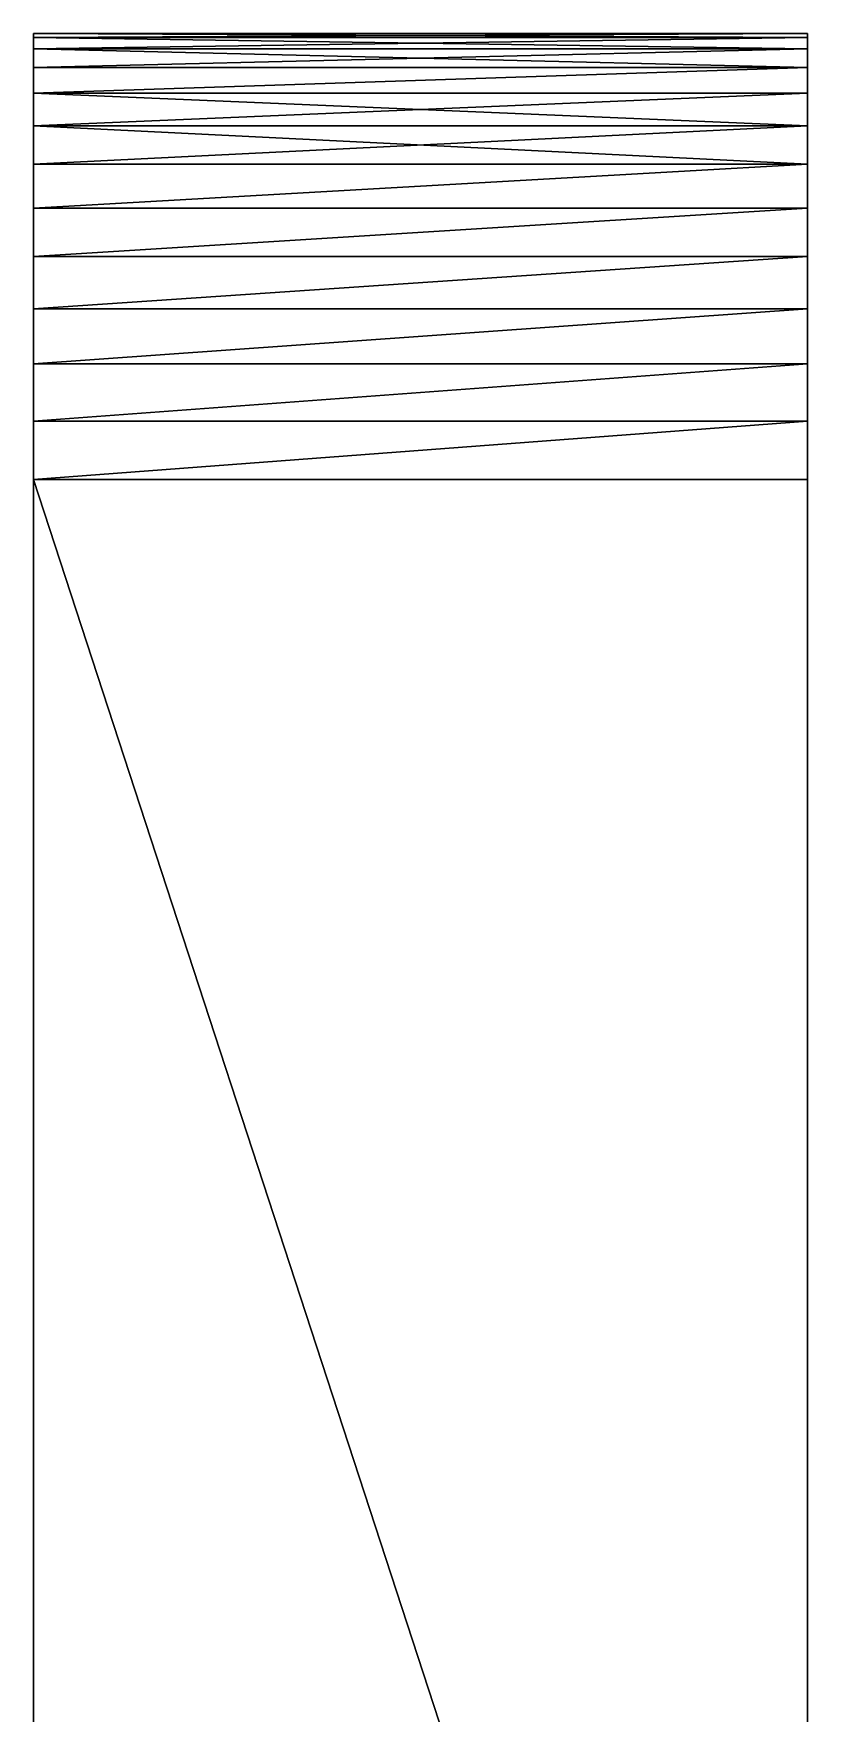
# Model space of a CAD drawing. Extents: x -30 to 83, y -53 to 60.
# Drawn here: x 69.12 to 83, y 21.85 to 52 of the extents above; entities that cross this region are included whole.
import ezdxf

# ---------------------------------------------------------------- set-up
doc = ezdxf.new("R2010")
doc.units = 0
doc.header["$MEASUREMENT"] = 0

msp = doc.modelspace()

# ---------------------------------------------------------------- linework, layer by layer
for points in [[(69.119003, 51.931999, 44.956001), (69.119003, 50.928001, 50), (69.119003, 52, 46)], [(69.119003, 51.931999, 47.043999), (69.119003, 52, 46), (69.119003, 50.928001, 50)], [(83, 51.931999, 47.043999), (83, 52, 46), (69.119003, 52, 46)], [(83, 51.931999, 47.043999), (69.119003, 52, 46), (69.119003, 51.931999, 47.043999)], [(83, 52, 46), (83, 51.931999, 44.956001), (69.119003, 51.931999, 44.956001)], [(83, 52, 46), (69.119003, 51.931999, 44.956001), (69.119003, 52, 46)], [(69.119003, 50.928001, 50), (69.119003, 51.727001, 48.070999), (69.119003, 51.931999, 47.043999)], [(69.119003, 50.928001, 50), (69.119003, 51.931999, 44.956001), (69.119003, 51.727001, 43.929001)], [(83, 51.727001, 48.070999), (83, 51.931999, 47.043999), (69.119003, 51.931999, 47.043999)], [(83, 51.727001, 48.070999), (69.119003, 51.931999, 47.043999), (69.119003, 51.727001, 48.070999)], [(83, 51.931999, 44.956001), (83, 51.727001, 43.929001), (69.119003, 51.727001, 43.929001)], [(83, 51.931999, 44.956001), (69.119003, 51.727001, 43.929001), (69.119003, 51.931999, 44.956001)], [(83, 51.931999, 47.043999), (83, 44, 38), (83, 52, 46)], [(83, 51.931999, 44.956001), (83, 52, 46), (83, 44, 38)], [(83, 44, 38), (83, 51.727001, 43.929001), (83, 51.931999, 44.956001)], [(83, 51.931999, 47.043999), (83, 51.727001, 48.070999), (83, 44, 38)], [(69.119003, 50.928001, 50), (69.119003, 51.390999, 49.061001), (69.119003, 51.727001, 48.070999)], [(69.119003, 50.928001, 50), (69.119003, 51.727001, 43.929001), (69.119003, 51.390999, 42.938999)], [(83, 51.390999, 49.061001), (83, 51.727001, 48.070999), (69.119003, 51.727001, 48.070999)], [(83, 51.390999, 49.061001), (69.119003, 51.727001, 48.070999), (69.119003, 51.390999, 49.061001)], [(83, 51.727001, 43.929001), (83, 51.390999, 42.938999), (69.119003, 51.390999, 42.938999)], [(83, 51.727001, 43.929001), (69.119003, 51.390999, 42.938999), (69.119003, 51.727001, 43.929001)], [(83, 44, 38), (83, 51.390999, 42.938999), (83, 51.727001, 43.929001)], [(83, 51.727001, 48.070999), (83, 51.390999, 49.061001), (83, 44, 38)], [(69.119003, 50.928001, 50), (69.119003, 51.390999, 42.938999), (69.119003, 50.928001, 42)], [(83, 50.928001, 50), (83, 51.390999, 49.061001), (69.119003, 50.928001, 50)], [(83, 51.390999, 49.061001), (69.119003, 51.390999, 49.061001), (69.119003, 50.928001, 50)], [(83, 51.390999, 42.938999), (83, 50.928001, 42), (69.119003, 50.928001, 42)], [(83, 51.390999, 42.938999), (69.119003, 50.928001, 42), (69.119003, 51.390999, 42.938999)], [(83, 44, 38), (83, 50.928001, 42), (83, 51.390999, 42.938999)], [(83, 51.390999, 49.061001), (83, 50.928001, 50), (83, 44, 38)], [(69.119003, 50.928001, 50), (69.119003, 44, 38), (69.119003, 50.347, 50.869999)], [(69.119003, 50.928001, 50), (69.119003, 50.928001, 42), (69.119003, 50.347, 41.130001)], [(69.119003, 50.928001, 50), (69.119003, 50.347, 41.130001), (69.119003, 49.657001, 40.342999)], [(69.119003, 50.928001, 50), (69.119003, 49.657001, 40.342999), (69.119003, 48.870003, 39.653)], [(69.119003, 50.928001, 50), (69.119003, 48.870003, 39.653), (69.119003, 48, 39.071999)], [(69.119003, 50.928001, 50), (69.119003, 48, 39.071999), (69.119003, 47.061001, 38.609001)], [(69.119003, 50.928001, 50), (69.119003, 47.061001, 38.609001), (69.119003, 46.070999, 38.272999)], [(69.119003, 50.928001, 50), (69.119003, 46.070999, 38.272999), (69.119003, 45.044003, 38.068001)], [(69.119003, 50.928001, 50), (69.119003, 45.044003, 38.068001), (69.119003, 44, 38)], [(83, 50.347, 50.869999), (83, 50.928001, 50), (69.119003, 50.928001, 50)], [(83, 50.347, 50.869999), (69.119003, 50.928001, 50), (69.119003, 50.347, 50.869999)], [(83, 50.928001, 42), (83, 50.347, 41.130001), (69.119003, 50.347, 41.130001)], [(83, 50.928001, 42), (69.119003, 50.347, 41.130001), (69.119003, 50.928001, 42)], [(83, 50.928001, 50), (83, 50.347, 50.869999), (83, 44, 38)], [(83, 44, 38), (83, 50.347, 41.130001), (83, 50.928001, 42)], [(69.119003, 50.347, 50.869999), (69.119003, 44, 38), (69.119003, 49.657001, 51.657001)], [(83, 49.657001, 51.657001), (83, 50.347, 50.869999), (69.119003, 50.347, 50.869999)], [(83, 49.657001, 51.657001), (69.119003, 50.347, 50.869999), (69.119003, 49.657001, 51.657001)], [(83, 50.347, 41.130001), (83, 49.657001, 40.342999), (69.119003, 49.657001, 40.342999)], [(83, 50.347, 41.130001), (69.119003, 49.657001, 40.342999), (69.119003, 50.347, 41.130001)], [(83, 50.347, 50.869999), (83, 49.657001, 51.657001), (83, 44, 38)], [(83, 44, 38), (83, 49.657001, 40.342999), (83, 50.347, 41.130001)], [(69.119003, 49.657001, 51.657001), (69.119003, 44, 38), (69.119003, 48.870003, 52.347)], [(83, 49.657001, 51.657001), (69.119003, 49.657001, 51.657001), (69.119003, 48.870003, 52.347)], [(83, 49.657001, 51.657001), (69.119003, 48.870003, 52.347), (83, 48.870003, 52.347)], [(83, 49.657001, 40.342999), (83, 48.870003, 39.653), (69.119003, 48.870003, 39.653)], [(83, 49.657001, 40.342999), (69.119003, 48.870003, 39.653), (69.119003, 49.657001, 40.342999)], [(83, 48.870003, 52.347), (83, 44, 38), (83, 49.657001, 51.657001)], [(83, 44, 38), (83, 48.870003, 39.653), (83, 49.657001, 40.342999)], [(69.119003, 48.870003, 52.347), (69.119003, 44, 38), (69.119003, 48, 52.928001)], [(83, 48.870003, 52.347), (69.119003, 48.870003, 52.347), (69.119003, 48, 52.928001)], [(83, 48.870003, 52.347), (69.119003, 48, 52.928001), (83, 48, 52.928001)], [(83, 48.870003, 39.653), (83, 48, 39.071999), (69.119003, 48, 39.071999)], [(83, 48.870003, 39.653), (69.119003, 48, 39.071999), (69.119003, 48.870003, 39.653)], [(83, 48, 52.928001), (83, 44, 38), (83, 48.870003, 52.347)], [(83, 44, 38), (83, 48, 39.071999), (83, 48.870003, 39.653)], [(69.119003, 48, 52.928001), (69.119003, 44, 38), (69.119003, 47.061001, 53.390999)], [(83, 48, 52.928001), (69.119003, 48, 52.928001), (69.119003, 47.061001, 53.390999)], [(83, 48, 52.928001), (69.119003, 47.061001, 53.390999), (83, 47.061001, 53.390999)], [(83, 48, 39.071999), (83, 47.061001, 38.609001), (69.119003, 47.061001, 38.609001)], [(83, 48, 39.071999), (69.119003, 47.061001, 38.609001), (69.119003, 48, 39.071999)], [(83, 47.061001, 53.390999), (83, 44, 38), (83, 48, 52.928001)], [(83, 44, 38), (83, 47.061001, 38.609001), (83, 48, 39.071999)], [(69.119003, 47.061001, 53.390999), (69.119003, 44, 38), (69.119003, 46.070999, 53.727001)], [(83, 47.061001, 53.390999), (69.119003, 47.061001, 53.390999), (69.119003, 46.070999, 53.727001)], [(83, 47.061001, 53.390999), (69.119003, 46.070999, 53.727001), (83, 46.070999, 53.727001)], [(83, 47.061001, 38.609001), (83, 46.070999, 38.272999), (69.119003, 46.070999, 38.272999)], [(83, 47.061001, 38.609001), (69.119003, 46.070999, 38.272999), (69.119003, 47.061001, 38.609001)], [(83, 46.070999, 53.727001), (83, 44, 38), (83, 47.061001, 53.390999)], [(83, 44, 38), (83, 46.070999, 38.272999), (83, 47.061001, 38.609001)], [(69.119003, 46.070999, 53.727001), (69.119003, 44, 38), (69.119003, 45.044003, 53.931999)], [(83, 46.070999, 53.727001), (69.119003, 46.070999, 53.727001), (69.119003, 45.044003, 53.931999)], [(83, 46.070999, 53.727001), (69.119003, 45.044003, 53.931999), (83, 45.044003, 53.931999)], [(83, 46.070999, 38.272999), (83, 45.044003, 38.068001), (69.119003, 45.044003, 38.068001)], [(83, 46.070999, 38.272999), (69.119003, 45.044003, 38.068001), (69.119003, 46.070999, 38.272999)], [(83, 44, 38), (83, 45.044003, 38.068001), (83, 46.070999, 38.272999)], [(83, 46.070999, 53.727001), (83, 45.044003, 53.931999), (83, 44, 38)], [(83, 45.044003, 53.931999), (69.119003, 45.044003, 53.931999), (69.119003, 44, 54)], [(83, 45.044003, 53.931999), (69.119003, 44, 54), (83, 44, 54)], [(83, 45.044003, 38.068001), (83, 44, 38), (69.119003, 44, 38)], [(83, 45.044003, 38.068001), (69.119003, 44, 38), (69.119003, 45.044003, 38.068001)], [(69.119003, 44, 54), (69.119003, 45.044003, 53.931999), (69.119003, 44, 38)], [(83, 45.044003, 53.931999), (83, 44, 54), (83, 44, 38)], [(69.119003, 44, 38), (69.119003, 4, 46), (69.119003, 44, 54)], [(69.119003, 44, 54), (69.119003, 4, 46), (69.119003, 3.88, 47.827)], [(69.119003, 3.523, 49.623001), (69.119003, 2.934, 51.358002), (69.119003, 44, 54)], [(69.119003, 3.88, 47.827), (69.119003, 3.523, 49.623001), (69.119003, 44, 54)], [(69.119003, 2.124001, 53), (69.119003, 44, 54), (69.119003, 2.934, 51.358002)], [(69.119003, 44, 38), (69.119003, 2.124001, 39), (69.119003, 2.934, 40.641998)], [(69.119003, 2.934, 40.641998), (69.119003, 3.523, 42.376999), (69.119003, 44, 38)], [(69.119003, 3.523, 42.376999), (69.119003, 3.88, 44.173), (69.119003, 44, 38)], [(69.119003, 3.88, 44.173), (69.119003, 4, 46), (69.119003, 44, 38)], [(69.119003, 44, 38), (69.119003, 1.45624, 38), (69.119003, 2.124001, 39)], [(69.119003, 1.45624, 54), (69.119003, 44, 54), (69.119003, 2.124001, 53)], [(83, 44, 54), (69.119003, 44, 54), (83, 1.45624, 54)], [(69.119003, 44, 54), (69.119003, 1.45624, 54), (83, 1.45624, 54)], [(83, 1.45624, 38), (69.119003, 44, 38), (83, 44, 38)], [(69.119003, 44, 38), (83, 1.45624, 38), (69.119003, 1.45624, 38)], [(83, 1.45624, 38), (83, 44, 38), (83, 44, 54)], [(83, 44, 54), (83, 1.45624, 54), (83, 1.45624, 38)]]:
    msp.add_3dface(points)

doc.saveas('drawing.dxf')
